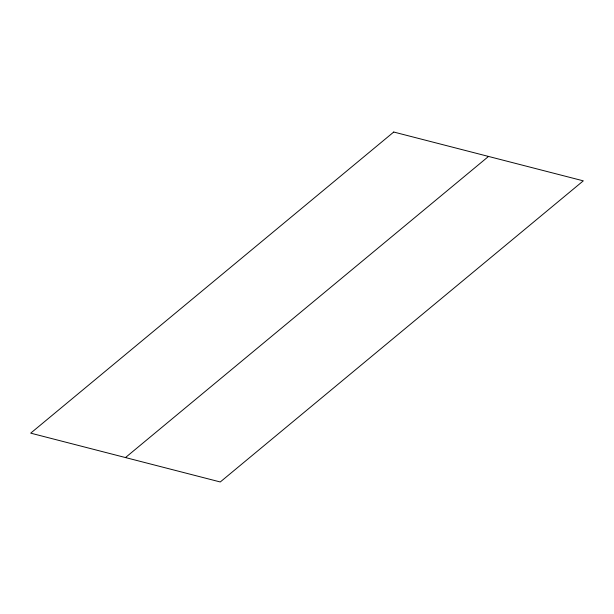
<?xml version="1.0" encoding="UTF-8"?>
<svg xmlns="http://www.w3.org/2000/svg" width="614" height="614" viewBox="0 0 614 614"><rect width="100%" height="100%" fill="white"/><g stroke="black" fill="none" stroke-linecap="round" stroke-linejoin="round"><path stroke-width="0.92" d="M125.479 457.56L488.521 156.44M393.735 132.033L30.7 433.154L220.265 481.967L583.3 180.846L393.735 132.033"/></g></svg>
